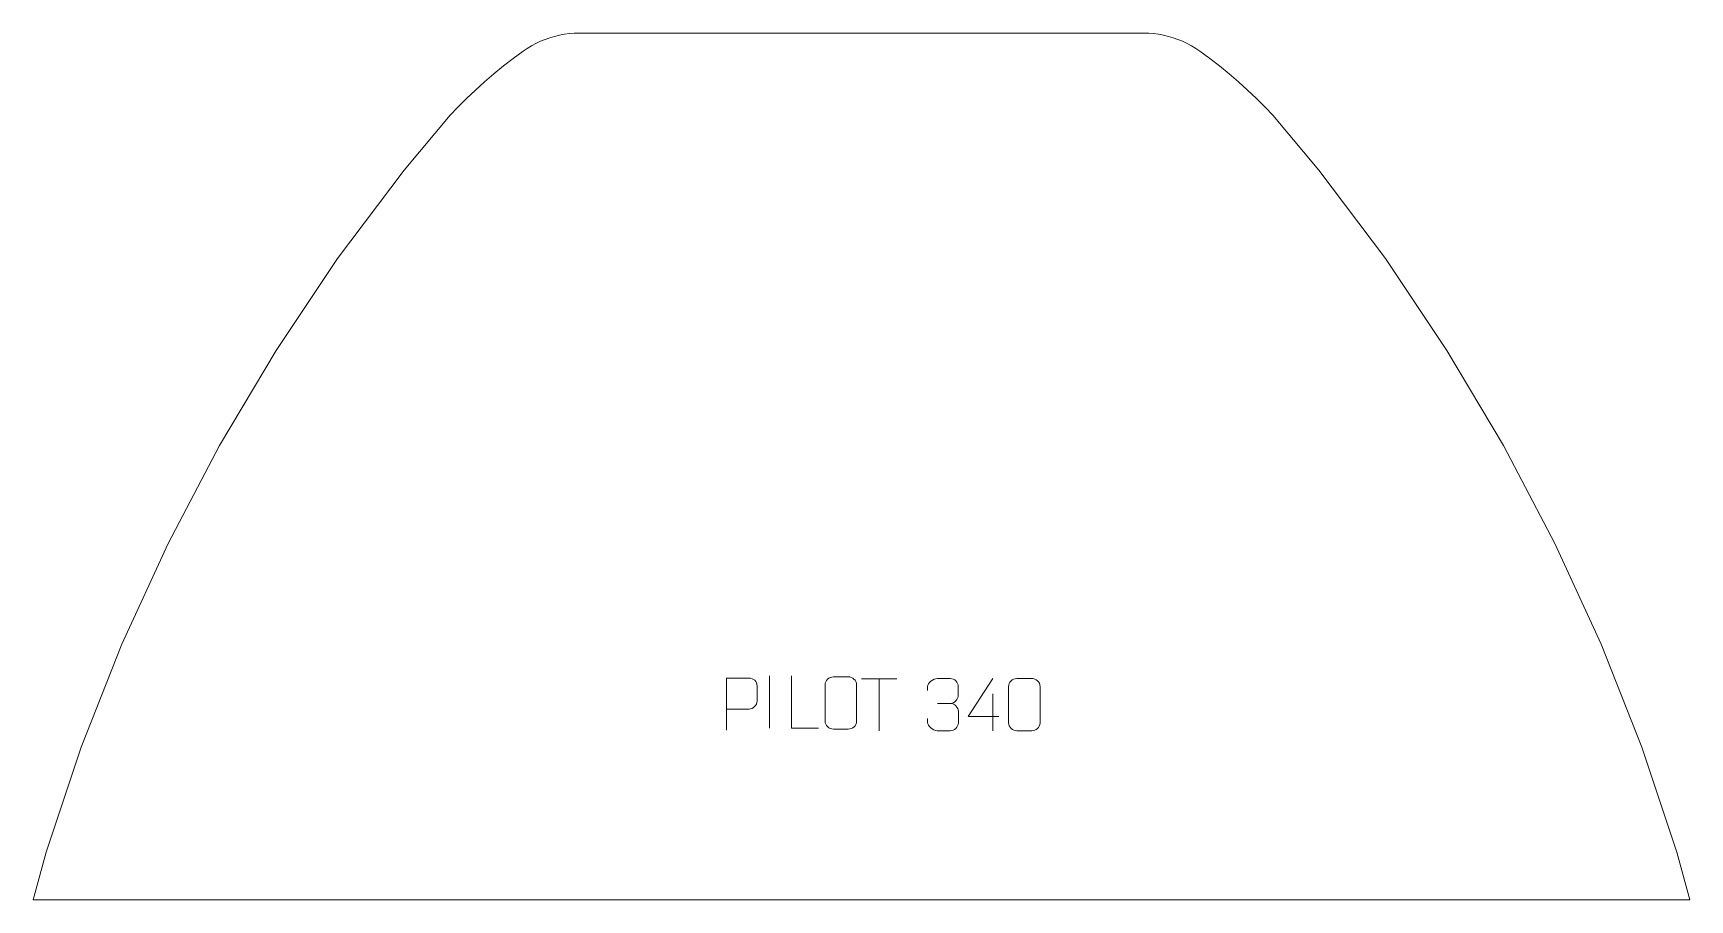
# Model space of a CAD drawing. Header units: millimetres. Extents: x -379 to 414, y 910 to 1325.
import ezdxf

# ---------------------------------------------------------------- set-up
doc = ezdxf.new("R2010")
doc.units = ezdxf.units.MM
doc.header["$MEASUREMENT"] = 0
doc.layers.add('layer 1', color=7, linetype='Continuous')

msp = doc.modelspace()

# ---------------------------------------------------------------- linework, layer by layer
at = {"layer": 'layer 1', "color": 242, "lineweight": 9}
msp.add_open_spline([(-117.5849, 1325.0066), (-117.5849, 1325.0066), (152.7196, 1325.0066), (152.7196, 1325.0066), (152.7196, 1325.0066), (152.7196, 1325.0066), (155.1135, 1324.9443), (155.1135, 1324.9443), (155.1135, 1324.9443), (155.1135, 1324.9443), (157.5005, 1324.7594), (157.5005, 1324.7594), (157.5005, 1324.7594), (157.5005, 1324.7594), (159.8756, 1324.451), (159.8756, 1324.451), (159.8756, 1324.451), (159.8756, 1324.451), (162.231, 1324.02), (162.231, 1324.02), (162.231, 1324.02), (162.231, 1324.02), (164.5613, 1323.4689), (164.5613, 1323.4689), (164.5613, 1323.4689), (164.5613, 1323.4689), (166.8601, 1322.7964), (166.8601, 1322.7964), (166.8601, 1322.7964), (166.8601, 1322.7964), (169.1196, 1322.0062), (169.1196, 1322.0062), (169.1196, 1322.0062), (169.1196, 1322.0062), (171.3372, 1321.1024), (171.3372, 1321.1024), (171.3372, 1321.1024), (171.3372, 1321.1024), (173.5043, 1320.0839), (173.5043, 1320.0839), (173.5043, 1320.0839), (173.5043, 1320.0839), (175.6161, 1318.9541), (175.6161, 1318.9541), (175.6161, 1318.9541), (175.6161, 1318.9541), (177.666, 1317.7186), (177.666, 1317.7186), (177.666, 1317.7186), (177.666, 1317.7186), (179.6495, 1316.3761), (179.6495, 1316.3761), (179.6495, 1316.3761), (179.6495, 1316.3761), (184.4013, 1312.8914), (184.4013, 1312.8914), (184.4013, 1312.8914), (184.4013, 1312.8914), (189.0624, 1309.2866), (189.0624, 1309.2866), (189.0624, 1309.2866), (189.0624, 1309.2866), (193.6292, 1305.5645), (193.6292, 1305.5645), (193.6292, 1305.5645), (193.6292, 1305.5645), (198.1022, 1301.7267), (198.1022, 1301.7267), (198.1022, 1301.7267), (198.1022, 1301.7267), (202.4751, 1297.7774), (202.4751, 1297.7774), (202.4751, 1297.7774), (202.4751, 1297.7774), (206.7471, 1293.7182), (206.7471, 1293.7182), (206.7471, 1293.7182), (206.7471, 1293.7182), (210.9133, 1289.5533), (210.9133, 1289.5533), (210.9133, 1289.5533), (210.9133, 1289.5533), (214.5616, 1285.7155), (214.5616, 1285.7155), (214.5616, 1285.7155), (214.5616, 1285.7155), (236.6339, 1259.4163), (236.6339, 1259.4163), (236.6339, 1259.4163), (236.6339, 1259.4163), (268.4705, 1217.0543), (268.4705, 1217.0543), (268.4705, 1217.0543), (268.4705, 1217.0543), (297.987, 1173.0458), (297.987, 1173.0458), (297.987, 1173.0458), (297.987, 1173.0458), (325.0993, 1127.5152), (325.0993, 1127.5152), (325.0993, 1127.5152), (325.0993, 1127.5152), (349.7275, 1080.595), (349.7275, 1080.595), (349.7275, 1080.595), (349.7275, 1080.595), (371.8011, 1032.4203), (371.8011, 1032.4203), (371.8011, 1032.4203), (371.8011, 1032.4203), (391.2563, 983.1287), (391.2563, 983.1287), (391.2563, 983.1287), (391.2563, 983.1287), (408.0372, 932.8652), (408.0372, 932.8652), (408.0372, 932.8652), (408.0372, 932.8652), (414.3267, 910.0076), (414.3267, 910.0076), (414.3267, 910.0076), (414.3267, 910.0076), (-379.1911, 910.0076), (-379.1911, 910.0076), (-379.1911, 910.0076), (-379.1911, 910.0076), (-372.9012, 932.8652), (-372.9012, 932.8652), (-372.9012, 932.8652), (-372.9012, 932.8652), (-356.1208, 983.1287), (-356.1208, 983.1287), (-356.1208, 983.1287), (-356.1208, 983.1287), (-336.6655, 1032.4203), (-336.6655, 1032.4203), (-336.6655, 1032.4203), (-336.6655, 1032.4203), (-314.5915, 1080.595), (-314.5915, 1080.595), (-314.5915, 1080.595), (-314.5915, 1080.595), (-289.9633, 1127.5152), (-289.9633, 1127.5152), (-289.9633, 1127.5152), (-289.9633, 1127.5152), (-262.851, 1173.0458), (-262.851, 1173.0458), (-262.851, 1173.0458), (-262.851, 1173.0458), (-233.3345, 1217.0543), (-233.3345, 1217.0543), (-233.3345, 1217.0543), (-233.3345, 1217.0543), (-201.4979, 1259.4163), (-201.4979, 1259.4163), (-201.4979, 1259.4163), (-201.4979, 1259.4163), (-179.4256, 1285.7155), (-179.4256, 1285.7155), (-179.4256, 1285.7155), (-179.4256, 1285.7155), (-175.7773, 1289.5533), (-175.7773, 1289.5533), (-175.7773, 1289.5533), (-175.7773, 1289.5533), (-171.6111, 1293.7182), (-171.6111, 1293.7182), (-171.6111, 1293.7182), (-171.6111, 1293.7182), (-167.3395, 1297.7774), (-167.3395, 1297.7774), (-167.3395, 1297.7774), (-167.3395, 1297.7774), (-162.9662, 1301.7267), (-162.9662, 1301.7267), (-162.9662, 1301.7267), (-162.9662, 1301.7267), (-158.4949, 1305.5645), (-158.4949, 1305.5645), (-158.4949, 1305.5645), (-158.4949, 1305.5645), (-153.9264, 1309.2866), (-153.9264, 1309.2866), (-153.9264, 1309.2866), (-153.9264, 1309.2866), (-149.2657, 1312.8914), (-149.2657, 1312.8914), (-149.2657, 1312.8914), (-149.2657, 1312.8914), (-144.5135, 1316.3761), (-144.5135, 1316.3761), (-144.5135, 1316.3761), (-144.5135, 1316.3761), (-142.53, 1317.7186), (-142.53, 1317.7186), (-142.53, 1317.7186), (-142.53, 1317.7186), (-140.4801, 1318.9541), (-140.4801, 1318.9541), (-140.4801, 1318.9541), (-140.4801, 1318.9541), (-138.3683, 1320.0839), (-138.3683, 1320.0839), (-138.3683, 1320.0839), (-138.3683, 1320.0839), (-136.2012, 1321.1024), (-136.2012, 1321.1024), (-136.2012, 1321.1024), (-136.2012, 1321.1024), (-133.9836, 1322.0062), (-133.9836, 1322.0062), (-133.9836, 1322.0062), (-133.9836, 1322.0062), (-131.7241, 1322.7964), (-131.7241, 1322.7964), (-131.7241, 1322.7964), (-131.7241, 1322.7964), (-129.4253, 1323.4689), (-129.4253, 1323.4689), (-129.4253, 1323.4689), (-129.4253, 1323.4689), (-127.095, 1324.02), (-127.095, 1324.02), (-127.095, 1324.02), (-127.095, 1324.02), (-124.74, 1324.451), (-124.74, 1324.451), (-124.74, 1324.451), (-124.74, 1324.451), (-122.3645, 1324.7594), (-122.3645, 1324.7594), (-122.3645, 1324.7594), (-122.3645, 1324.7594), (-119.9775, 1324.9443), (-119.9775, 1324.9443), (-119.9775, 1324.9443), (-119.9775, 1324.9443), (-117.5849, 1325.0066), (-117.5849, 1325.0066)], degree=3, knots=[0, 0, 0, 0, 0.01639344, 0.01639344, 0.01639344, 0.01639344, 0.03278689, 0.03278689, 0.03278689, 0.03278689, 0.04918033, 0.04918033, 0.04918033, 0.04918033, 0.06557377, 0.06557377, 0.06557377, 0.06557377, 0.08196721, 0.08196721, 0.08196721, 0.08196721, 0.09836066, 0.09836066, 0.09836066, 0.09836066, 0.1147541, 0.1147541, 0.1147541, 0.1147541, 0.13114754, 0.13114754, 0.13114754, 0.13114754, 0.14754098, 0.14754098, 0.14754098, 0.14754098, 0.16393443, 0.16393443, 0.16393443, 0.16393443, 0.18032787, 0.18032787, 0.18032787, 0.18032787, 0.19672131, 0.19672131, 0.19672131, 0.19672131, 0.21311475, 0.21311475, 0.21311475, 0.21311475, 0.2295082, 0.2295082, 0.2295082, 0.2295082, 0.24590164, 0.24590164, 0.24590164, 0.24590164, 0.26229508, 0.26229508, 0.26229508, 0.26229508, 0.27868852, 0.27868852, 0.27868852, 0.27868852, 0.29508197, 0.29508197, 0.29508197, 0.29508197, 0.31147541, 0.31147541, 0.31147541, 0.31147541, 0.32786885, 0.32786885, 0.32786885, 0.32786885, 0.3442623, 0.3442623, 0.3442623, 0.3442623, 0.36065574, 0.36065574, 0.36065574, 0.36065574, 0.37704918, 0.37704918, 0.37704918, 0.37704918, 0.39344262, 0.39344262, 0.39344262, 0.39344262, 0.40983607, 0.40983607, 0.40983607, 0.40983607, 0.42622951, 0.42622951, 0.42622951, 0.42622951, 0.44262295, 0.44262295, 0.44262295, 0.44262295, 0.45901639, 0.45901639, 0.45901639, 0.45901639, 0.47540984, 0.47540984, 0.47540984, 0.47540984, 0.49180328, 0.49180328, 0.49180328, 0.49180328, 0.50819672, 0.50819672, 0.50819672, 0.50819672, 0.52459016, 0.52459016, 0.52459016, 0.52459016, 0.54098361, 0.54098361, 0.54098361, 0.54098361, 0.55737705, 0.55737705, 0.55737705, 0.55737705, 0.57377049, 0.57377049, 0.57377049, 0.57377049, 0.59016393, 0.59016393, 0.59016393, 0.59016393, 0.60655738, 0.60655738, 0.60655738, 0.60655738, 0.62295082, 0.62295082, 0.62295082, 0.62295082, 0.63934426, 0.63934426, 0.63934426, 0.63934426, 0.6557377, 0.6557377, 0.6557377, 0.6557377, 0.67213115, 0.67213115, 0.67213115, 0.67213115, 0.68852459, 0.68852459, 0.68852459, 0.68852459, 0.70491803, 0.70491803, 0.70491803, 0.70491803, 0.72131148, 0.72131148, 0.72131148, 0.72131148, 0.73770492, 0.73770492, 0.73770492, 0.73770492, 0.75409836, 0.75409836, 0.75409836, 0.75409836, 0.7704918, 0.7704918, 0.7704918, 0.7704918, 0.78688525, 0.78688525, 0.78688525, 0.78688525, 0.80327869, 0.80327869, 0.80327869, 0.80327869, 0.81967213, 0.81967213, 0.81967213, 0.81967213, 0.83606557, 0.83606557, 0.83606557, 0.83606557, 0.85245902, 0.85245902, 0.85245902, 0.85245902, 0.86885246, 0.86885246, 0.86885246, 0.86885246, 0.8852459, 0.8852459, 0.8852459, 0.8852459, 0.90163934, 0.90163934, 0.90163934, 0.90163934, 0.91803279, 0.91803279, 0.91803279, 0.91803279, 0.93442623, 0.93442623, 0.93442623, 0.93442623, 0.95081967, 0.95081967, 0.95081967, 0.95081967, 0.96721311, 0.96721311, 0.96721311, 0.96721311, 1, 1, 1, 1], dxfattribs=at)
at = {"layer": 'layer 1', "color": 250, "lineweight": 9}
for points, knots in [([(-47.1437, 991.245), (-47.1437, 991.245), (-47.1437, 1016.1986), (-47.1437, 1016.1986), (-47.1437, 1016.1986), (-43.5487, 1016.1986), (-39.9534, 1016.1986), (-36.358, 1016.1986), (-36.358, 1016.1986), (-34.0328, 1016.1607), (-32.4754, 1014.6706), (-32.4796, 1012.3045), (-32.4796, 1012.3045), (-32.48, 1010.2688), (-32.48, 1007.2095), (-32.4796, 1005.1735), (-32.4796, 1005.1735), (-32.4861, 1003.2981), (-34.2983, 1001.3562), (-36.3079, 1001.3371), (-36.3079, 1001.3371), (-36.3079, 1001.3371), (-47.1437, 1001.3371), (-47.1437, 1001.3371)], [0, 0, 0, 0, 0.14285714, 0.14285714, 0.14285714, 0.14285714, 0.28571429, 0.28571429, 0.28571429, 0.28571429, 0.42857143, 0.42857143, 0.42857143, 0.42857143, 0.57142857, 0.57142857, 0.57142857, 0.57142857, 0.71428571, 0.71428571, 0.71428571, 0.71428571, 1, 1, 1, 1]), ([(-3.0692, 992.2759), (-3.0692, 992.2759), (-16.0183, 992.2759), (-16.0183, 992.2759), (-16.0183, 992.2759), (-16.0183, 992.2759), (-16.0183, 1017.2295), (-16.0183, 1017.2295)], [0, 0, 0, 0, 0.33333333, 0.33333333, 0.33333333, 0.33333333, 1, 1, 1, 1]), ([(4.0982, 1016.7784), (6.4649, 1016.7784), (8.832, 1016.7784), (11.1991, 1016.7784), (11.1991, 1016.7784), (13.1801, 1016.814), (15.2066, 1015.3193), (15.2337, 1012.8766), (15.2337, 1012.8766), (15.2333, 1007.1178), (15.2333, 1001.3585), (15.2337, 995.5989), (15.2337, 995.5989), (15.0915, 993.2707), (13.3847, 991.7881), (11.1991, 991.7772), (11.1991, 991.7772), (8.8261, 991.7776), (6.4531, 991.7776), (4.0805, 991.7772), (4.0805, 991.7772), (2.1216, 991.6716), (0.1147, 993.56), (0.1261, 995.5815), (0.1261, 995.5815), (0.1264, 1001.3636), (0.1264, 1007.1452), (0.1261, 1012.9265), (0.1261, 1012.9265), (0.1304, 1015.0691), (1.9079, 1016.7919), (4.0982, 1016.7784)], [0, 0, 0, 0, 0.11111111, 0.11111111, 0.11111111, 0.11111111, 0.22222222, 0.22222222, 0.22222222, 0.22222222, 0.33333333, 0.33333333, 0.33333333, 0.33333333, 0.44444444, 0.44444444, 0.44444444, 0.44444444, 0.55555556, 0.55555556, 0.55555556, 0.55555556, 0.66666667, 0.66666667, 0.66666667, 0.66666667, 0.77777778, 0.77777778, 0.77777778, 0.77777778, 1, 1, 1, 1]), ([(49.1965, 1010.2683), (49.1965, 1010.2683), (49.1965, 1012.1255), (49.1965, 1012.1255), (49.1965, 1012.1255), (49.1822, 1013.8674), (51.8467, 1015.9855), (53.9058, 1015.9628), (53.9058, 1015.9628), (55.9699, 1015.9628), (58.0339, 1015.9628), (60.0976, 1015.9628), (60.0976, 1015.9628), (62.2921, 1015.9716), (63.8904, 1014.1248), (63.9348, 1012.2127), (63.9348, 1012.2127), (63.9344, 1010.7776), (63.9344, 1009.3425), (63.9348, 1007.907), (63.9348, 1007.907), (63.8862, 1006.2535), (62.2836, 1004.0235), (60.0853, 1004.0335), (60.0853, 1004.0335), (62.289, 1004.0223), (63.897, 1002.2191), (63.951, 1000.1596), (63.951, 1000.1596), (63.9506, 998.3749), (63.9506, 996.5902), (63.951, 994.8051), (63.951, 994.8051), (63.9611, 992.7437), (61.9062, 990.9806), (60.0853, 990.9887), (60.0853, 990.9887), (58.02, 990.989), (55.9548, 990.989), (53.8892, 990.9887), (53.8892, 990.9887), (51.7206, 991.0002), (49.1896, 993.4004), (49.171, 994.8622), (49.171, 994.8622), (49.171, 994.8622), (49.171, 996.7708), (49.171, 996.7708)], [0, 0, 0, 0, 0.07692308, 0.07692308, 0.07692308, 0.07692308, 0.15384615, 0.15384615, 0.15384615, 0.15384615, 0.23076923, 0.23076923, 0.23076923, 0.23076923, 0.30769231, 0.30769231, 0.30769231, 0.30769231, 0.38461538, 0.38461538, 0.38461538, 0.38461538, 0.46153846, 0.46153846, 0.46153846, 0.46153846, 0.53846154, 0.53846154, 0.53846154, 0.53846154, 0.61538462, 0.61538462, 0.61538462, 0.61538462, 0.69230769, 0.69230769, 0.69230769, 0.69230769, 0.76923077, 0.76923077, 0.76923077, 0.76923077, 0.84615385, 0.84615385, 0.84615385, 0.84615385, 1, 1, 1, 1]), ([(83.4183, 997.8704), (83.4183, 997.8704), (68.5966, 997.8704), (68.5966, 997.8704), (68.5966, 997.8704), (68.5966, 997.8704), (80.4742, 1015.9409), (80.4742, 1015.9409)], [0, 0, 0, 0, 0.33333333, 0.33333333, 0.33333333, 0.33333333, 1, 1, 1, 1]), ([(91.9794, 1015.9782), (94.3461, 1015.9782), (96.7132, 1015.9782), (99.0803, 1015.9782), (99.0803, 1015.9782), (101.0613, 1016.0138), (103.0878, 1014.5191), (103.1149, 1012.0764), (103.1149, 1012.0764), (103.1145, 1006.3176), (103.1145, 1000.5583), (103.1149, 994.7987), (103.1149, 994.7987), (102.9727, 992.4705), (101.2659, 990.9879), (99.0803, 990.977), (99.0803, 990.977), (96.7073, 990.9774), (94.3343, 990.9774), (91.9617, 990.977), (91.9617, 990.977), (90.0028, 990.8714), (87.9959, 992.7598), (88.0073, 994.7813), (88.0073, 994.7813), (88.0076, 1000.5634), (88.0076, 1006.345), (88.0073, 1012.1263), (88.0073, 1012.1263), (88.0116, 1014.2689), (89.7891, 1015.9917), (91.9794, 1015.9782)], [0, 0, 0, 0, 0.11111111, 0.11111111, 0.11111111, 0.11111111, 0.22222222, 0.22222222, 0.22222222, 0.22222222, 0.33333333, 0.33333333, 0.33333333, 0.33333333, 0.44444444, 0.44444444, 0.44444444, 0.44444444, 0.55555556, 0.55555556, 0.55555556, 0.55555556, 0.66666667, 0.66666667, 0.66666667, 0.66666667, 0.77777778, 0.77777778, 0.77777778, 0.77777778, 1, 1, 1, 1])]:
    msp.add_open_spline(points, degree=3, knots=knots, dxfattribs=at)
for points in [[(-26.5437, 1017.2398), (-26.5437, 1017.2398), (-26.5437, 992.2657), (-26.5437, 992.2657)], [(17.5139, 1015.9071), (17.5139, 1015.9071), (34.5011, 1015.9071), (34.5011, 1015.9071)], [(26.0077, 990.9771), (26.0077, 990.9771), (26.0077, 1015.9306), (26.0077, 1015.9306)], [(80.4742, 1008.6315), (80.4742, 1008.6315), (80.4742, 990.9668), (80.4742, 990.9668)], [(53.9062, 1004.0231), (53.9062, 1004.0231), (60.1026, 1004.0231), (60.1026, 1004.0231)]]:
    msp.add_open_spline(points, degree=3, dxfattribs=at)

doc.saveas('drawing.dxf')
